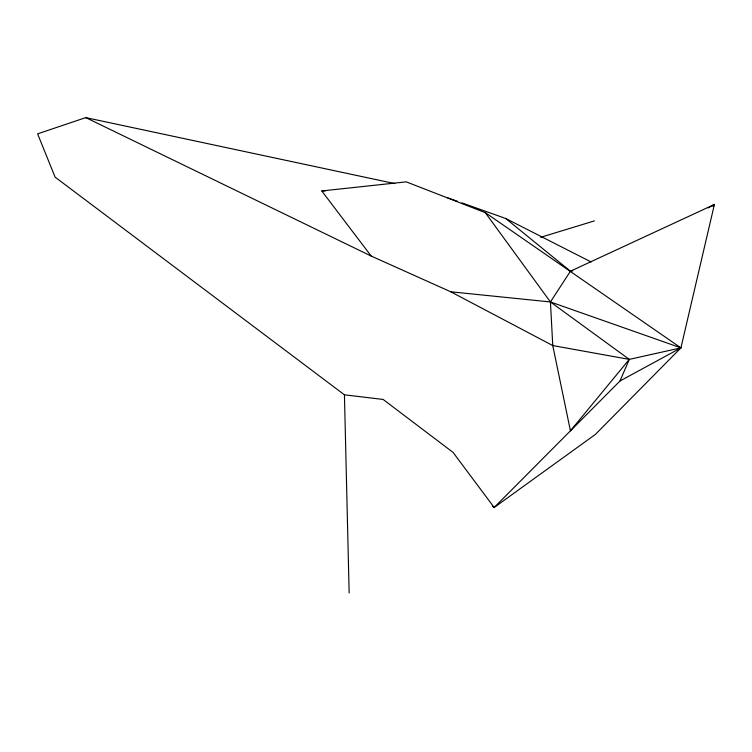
<?xml version="1.0" encoding="UTF-8"?>
<svg xmlns="http://www.w3.org/2000/svg" width="752" height="752" viewBox="0 0 752 752"><rect width="100%" height="100%" fill="white"/><g stroke="black" fill="none" stroke-linecap="round" stroke-linejoin="round"><path stroke-width="1.13" d="M394.819 183.601L85.775 117.613L37.6 133.856L55.122 177.134L344.435 394.819L383.144 399.444L453.08 452.422L494.177 507.487L619.986 381.001L629.274 359.381L552.758 345.563L450.758 291.785L371.187 256.065L321.771 190.952L406.24 181.852L485.284 212.637L680.917 347.875L629.274 359.381L570.439 430.811L552.758 345.563L550.436 301.956L570.439 271.209L714.4 204.459L680.917 347.875L595.462 434.355L494.177 507.487L492.306 506.077M713.319 206.527L714.4 204.459L708.243 207.89M713.037 206.358L714.4 204.459M619.986 381.001L680.917 347.875L550.436 301.956L450.758 291.785M540.688 237.294L594.428 220.891M572.751 270.917L570.439 271.209L505.664 218.465L461.954 202.908M321.771 190.952L325.278 190.933M447.75 197.851L457.583 201.357M85.775 117.613L371.187 256.065M505.664 218.465L591.138 261.978M629.274 359.381L550.436 301.956L485.284 212.637M344.435 394.819L349.154 592.952"/></g></svg>
